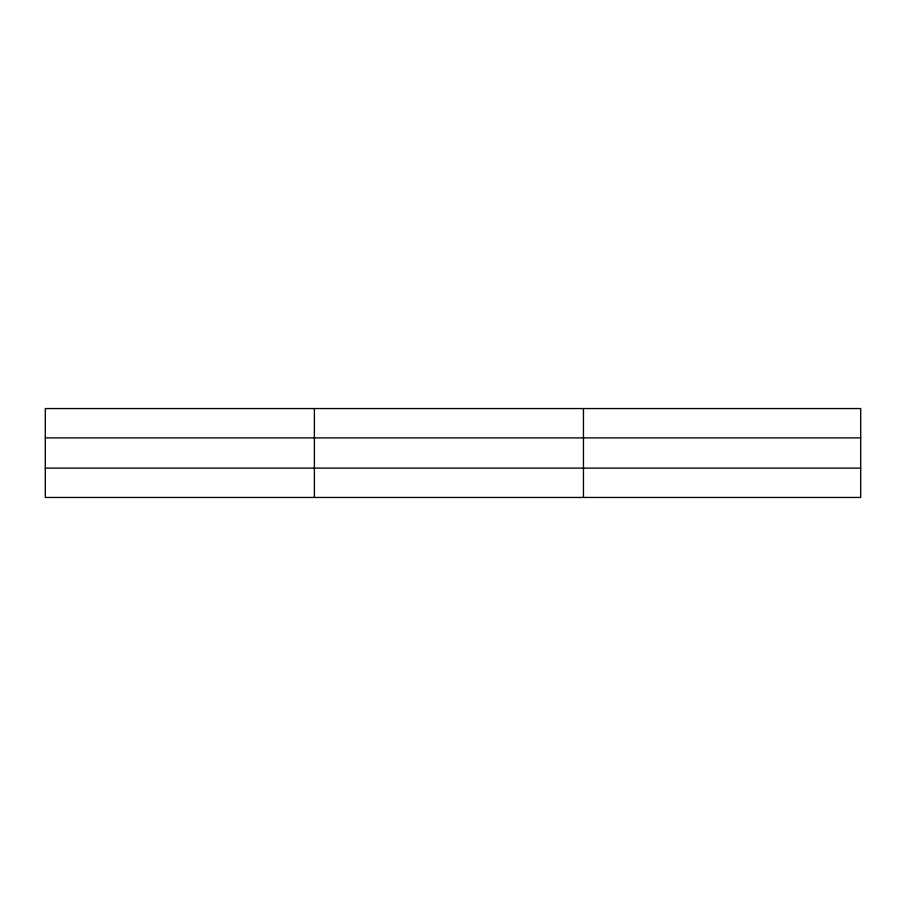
<?xml version="1.0" encoding="UTF-8"?>
<svg xmlns="http://www.w3.org/2000/svg" width="906" height="906" viewBox="0 0 906 906"><rect width="100%" height="100%" fill="white"/><g stroke="black" fill="none" stroke-linecap="round" stroke-linejoin="round"><path stroke-width="1.36" d="M314.382 408.549L314.382 497.451M583.464 408.549L583.464 497.451M860.7 437.881L860.7 408.549L45.3 408.549L45.3 497.451L860.7 497.451L860.7 437.881L45.3 437.881M45.3 468.119L860.7 468.119"/></g></svg>
